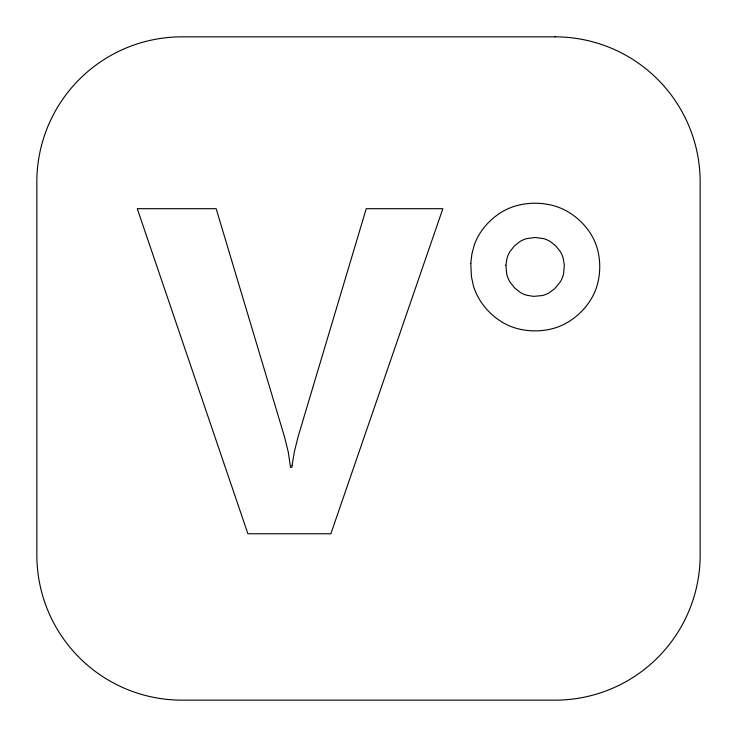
<?xml version="1.0" encoding="UTF-8"?>
<svg xmlns="http://www.w3.org/2000/svg" width="737" height="737" viewBox="0 0 737 737"><rect width="100%" height="100%" fill="white"/><g stroke="black" fill="none" stroke-linecap="round" stroke-linejoin="round"><path stroke-width="1.11" d="M470.814 263.404L471.394 276.458L473.366 285.643A59.531 59.531 0 0 0 478.046 297.011C483.638 307.246 492.012 315.924 501.943 322.032A59.863 59.863 0 0 0 516.057 328.241C528.392 331.742 541.741 331.761 554.086 328.241A60.296 60.296 0 0 0 565.5 323.561C576.693 317.463 586.155 308.158 592.336 297.011A59.135 59.135 0 0 0 597.071 285.643C600.618 273.381 600.637 260.087 597.071 247.835A58.011 58.011 0 0 0 592.336 236.549C586.67 226.388 578.158 217.903 568.209 211.915A61.033 61.033 0 0 0 554.086 205.816C540.746 202.104 526.246 202.353 513.099 206.756A60.277 60.277 0 0 0 501.943 211.915C492.906 217.351 485.149 224.932 479.575 233.896A58.38 58.38 0 0 0 474.315 244.914L471.91 253.86L470.814 263.404M505.914 265.2L506.706 274.026A28.061 28.061 0 0 0 509.893 281.884L514.38 287.679L520.055 292.285A26.836 26.836 0 0 0 526.467 295.187L533.606 296.375L542.303 295.555A26.919 26.919 0 0 0 548.816 293.004L554.657 288.738L560.295 281.884A27.859 27.859 0 0 0 563.529 274.026L564.33 265.2L563.169 258.061A27.186 27.186 0 0 0 560.35 251.649L555.864 245.974L550.189 241.487A27.186 27.186 0 0 0 543.777 238.668L535.117 237.471L526.467 238.668A27.186 27.186 0 0 0 520.055 241.487L514.38 245.974L509.893 251.649A27.186 27.186 0 0 0 507.074 258.061L505.914 265.2M292.092 465.425L291.88 467.341L290.516 467.341L288.305 452.205L284.602 437.198L216.162 208.682L137.266 208.682L247.899 533.763L330.867 533.763L442.854 208.682L366.234 208.682L298.236 436.267L294.432 451.413L292.092 465.425M555.053 36.85L181.947 36.85A145.097 145.097 0 0 0 36.85 181.947L36.85 555.053A145.097 145.097 0 0 0 181.947 700.15L555.053 700.15A145.097 145.097 0 0 0 700.15 555.053L700.15 181.947A145.097 145.097 0 0 0 555.053 36.85"/></g></svg>
